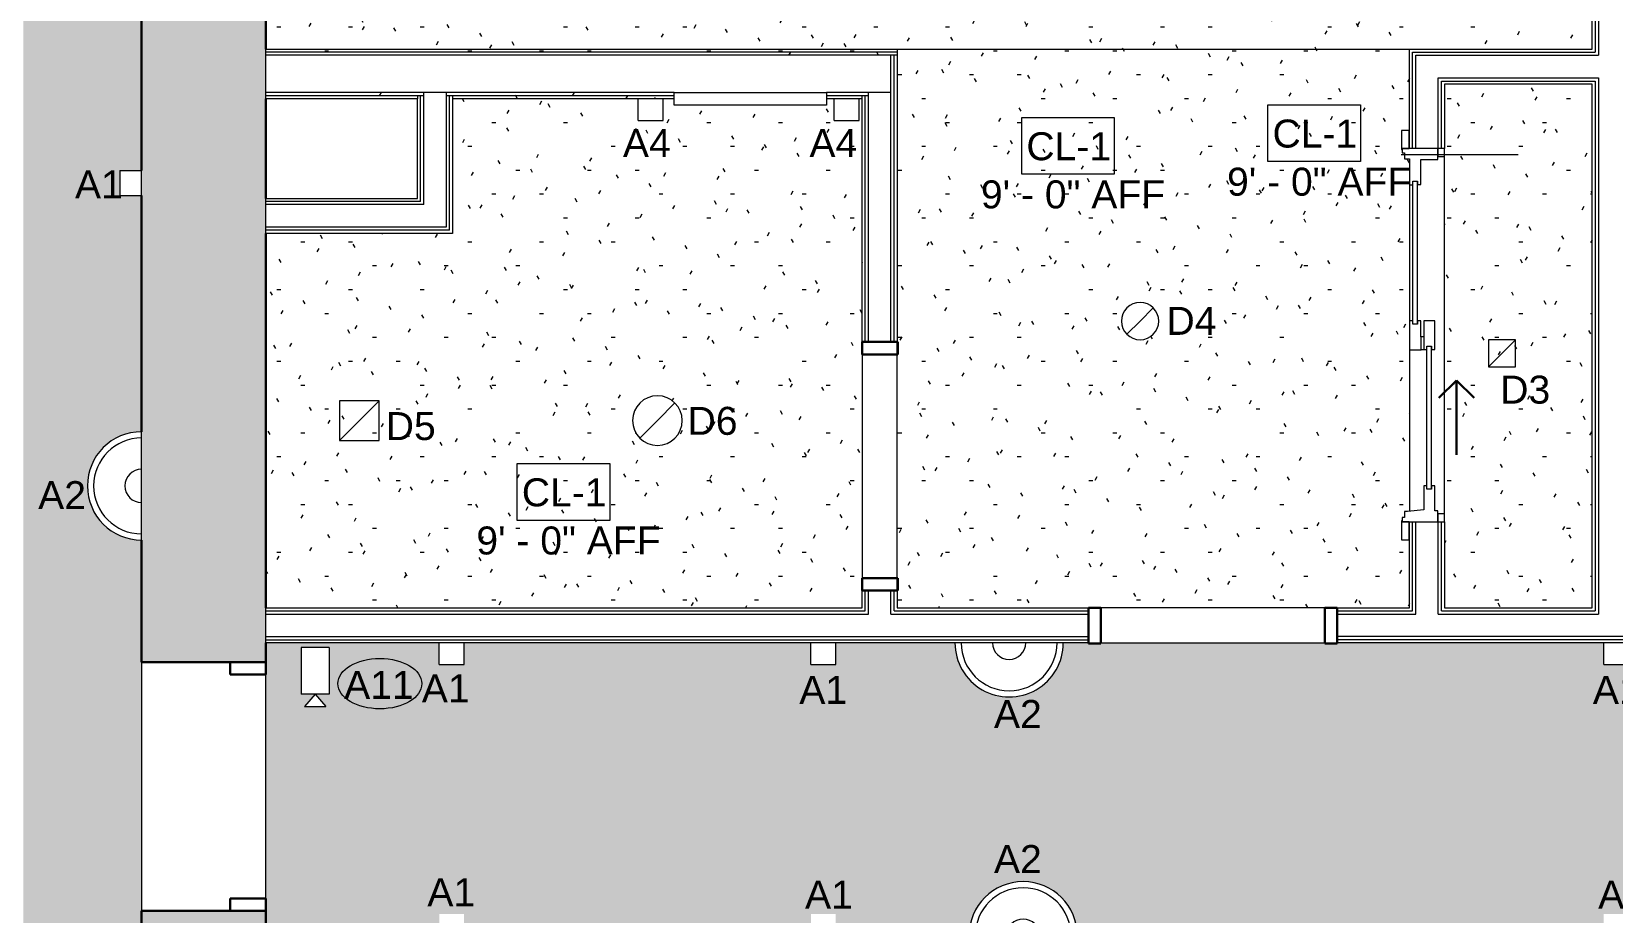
# Model space of a CAD drawing. Header units: inches. Extents: x -1176 to 1329, y -2524 to 978.
# Drawn here: x -607.8 to -353.6, y 306.9 to 448.5 of the extents above; entities that cross this region are included whole.
import ezdxf

# ---------------------------------------------------------------- set-up
doc = ezdxf.new("R2010")
doc.units = ezdxf.units.IN
doc.header["$MEASUREMENT"] = 0
for name, color, linetype, lineweight in [('A-CLNG', 13, 'Continuous', 18), ('A-CLNG-IDEN', 151, 'Continuous', 9), ('A-CLNG-PATT', 13, 'Continuous', 18), ('A-DETL-GENF', 92, 'Continuous', 9), ('A-DOOR', 31, 'Continuous', 18), ('A-DOOR-FRAM', 31, 'Continuous', 30), ('A-DOOR-GLAZ', 31, 'Continuous', 9), ('A-DOOR-OPNG', 31, 'Continuous', 30), ('A-WALL', 113, 'Continuous', 18), ('A-WALL-PATT', 111, 'Continuous', 18), ('E-LITE-EQPM', 33, 'Continuous', 9), ('E-LITE-EQPM-IDEN', 33, 'Continuous', 9), ('I-WALL', 2, 'Continuous', 18), ('Q-SPCQ', 91, 'Continuous', 9), ('Q-SPCQ-IDEN', 132, 'Continuous', 9)]:
    doc.layers.add(name, color=color, linetype=linetype, lineweight=lineweight)
doc.styles.add('Arial', font='arial.ttf', dxfattribs={"height": 4.5})
doc.styles.add('Swis721 Lt BT', font='swissl.ttf', dxfattribs={"height": 4.5})
pattern_1 = [(0, (0, 0), (15.36, 3.84), [0.634, -10.886, 0.634, -10.886, -61.44]), (0, (0, 0), (15.36, 3.84), [-23.04, 0.634, -22.406, 0.634, -10.886, -26.88]), (0, (0, 0), (15.36, 3.84), [-57.6, 0.634, -7.046, 0.634, -18.566]), (120, (5.76, 1.92), (-11.005538, 11.38215), [0.634, -10.886, 0.634, -10.886, -61.44]), (120, (5.76, 1.92), (-11.005538, 11.38215), [-23.04, 0.634, -22.406, 0.634, -10.886, -26.88]), (120, (5.76, 1.92), (-11.005538, 11.38215), [-57.6, 0.634, -7.046, 0.634, -18.566]), (240, (7.68, 9.6), (-4.354462, -15.22215), [0.634, -10.886, 0.634, -10.886, -61.44]), (240, (7.68, 9.6), (-4.354462, -15.22215), [-23.04, 0.634, -22.406, 0.634, -10.886, -26.88]), (240, (7.68, 9.6), (-4.354462, -15.22215), [-57.6, 0.634, -7.046, 0.634, -18.566])]

# ---------------------------------------------------------------- blocks, each defined once
blk = doc.blocks.new('Single Flush - D2 3_ X 8_-8249846-3rd Floor RCP')
at = {"layer": 'A-DOOR-FRAM'}
for p, q in [((-20, 4.25), (-20, 10)), ((-20, 10), (-18, 10)), ((-18, 4.25), (-18, 10)), ((18.000004, 4.25), (18.000004, 10)), ((18.000004, 10), (20.000004, 10)), ((20.000004, 4.25), (20.000004, 10)), ((-20, 4.25), (-18, 4.25)), ((18.000004, 4.25), (20.000004, 4.25))]:
    blk.add_line(p, q, dxfattribs=at)
blk = doc.blocks.new('Sconce Light - Uplight - LIGHT W ROOM NUMBER-7128359-3rd Floor RCP')
at = {"layer": 'E-LITE-EQPM'}
blk.add_line((-8.71, 10), (8.71, 10), dxfattribs=at)
for radius, start in [(8.71, 360), (7.71, 0), (2.68, 0)]:
    blk.add_arc((0, 10), radius, start, 180, dxfattribs=at)
blk = doc.blocks.new('Sconce Light - Sphere - 100W - 277V-7960174-3rd Floor RCP')
at = {"layer": 'E-LITE-EQPM'}
for p, q in [((0, 13.5), (-2, 13.5)), ((-2, 13.5), (-2, 10)), ((2, 13.5), (0, 13.5)), ((2, 13.5), (2, 10)), ((-2, 10), (0, 10)), ((0, 10), (2, 10))]:
    blk.add_line(p, q, dxfattribs=at)
blk = doc.blocks.new('Security_Camera_-_Dome_6414 - 8_-0_ AFF-7476807-3rd Floor RCP')
at = {"layer": 'Q-SPCQ'}
for p, q in [((1.71, 5.14), (-1.71, 5.14)), ((0, 3.14), (-1.71, 5.14)), ((0, 3.14), (1.71, 5.14)), ((-2.27, 3.14), (2.27, 3.14)), ((-2.27, -4.36), (-2.27, 3.14)), ((2.27, -4.36), (2.27, 3.14)), ((-2.27, -4.36), (2.27, -4.36))]:
    blk.add_line(p, q, dxfattribs=at)
blk = doc.blocks.new('Single Flush - D2 3_ X 8_-8252885-3rd Floor RCP')
at = {"layer": 'A-DOOR-FRAM'}
for p, q in [((-20, 2.9375), (-20, -2.8125)), ((-20, 2.9375), (-18, 2.9375)), ((-18, 2.9375), (-18, -2.8125)), ((18.000004, 2.9375), (18.000004, -2.8125)), ((18.000004, 2.9375), (20.000004, 2.9375)), ((20.000004, 2.9375), (20.000004, -2.8125)), ((-20, -2.8125), (-18, -2.8125)), ((18.000004, -2.8125), (20.000004, -2.8125))]:
    blk.add_line(p, q, dxfattribs=at)
blk = doc.blocks.new('Single Flush - D1 3_ X 8_-8249534-3rd Floor RCP')
at = {"layer": 'A-DOOR-FRAM'}
for p, q in [((-20, -2.9375), (-20, 2.8125)), ((-20, 2.8125), (-18, 2.8125)), ((-18, -2.9375), (-18, 2.8125)), ((18.000004, -2.9375), (18.000004, 2.8125)), ((18.000004, 2.8125), (20.000004, 2.8125)), ((20.000004, -2.9375), (20.000004, 2.8125)), ((-20, -2.9375), (-18, -2.9375)), ((18.000004, -2.9375), (20.000004, -2.9375))]:
    blk.add_line(p, q, dxfattribs=at)
blk = doc.blocks.new('Door-Sliding-JELD-WEN-2_Panel-Stationary_Active-Wide_Stile-EpicVue - D6 5_ X 8_-8222142-3rd Floor RCP')
at = {"layer": 'A-DETL-GENF'}
for p, q in [((-29.86, 4.12), (-32.91, 4.12)), ((-32.91, 4.12), (-32.91, 2.86)), ((-32.91, 2.86), (-30, 2.86)), ((-30, 2.86), (-30, 4.04)), ((-30, 4.04), (-29.86, 4.04)), ((-29.34, 4.01), (-30, 4.01)), ((-30, 4.01), (-30, -1.74)), ((-29.86, 4.04), (-29.86, 4.12)), ((-29.34, 3.61), (-29.34, 4.01)), ((-28.34, 3.61), (-29.34, 3.61)), ((-28.34, 3.12), (-28.34, 3.61)), ((-28.11, 0.52), (-28.34, 3.12)), ((2.32, 2.8), (-2.37, 2.8)), ((-2.37, 2.8), (-2.37, 0.96)), ((2.32, 2.29), (2.32, 2.8)), ((24.2, 2.8), (24.2, 2.29)), ((28.33, 2.8), (24.2, 2.8)), ((29.34, 3.61), (28.33, 3.61)), ((28.33, 3.61), (28.33, 2.8)), ((30, 4.01), (29.34, 4.01)), ((29.34, 4.01), (29.34, 3.61)), ((29.86, 4.12), (29.86, 4.04)), ((32.91, 4.12), (29.86, 4.12)), ((29.86, 4.04), (30, 4.04)), ((30, 4.04), (30, 2.86)), ((30, -1.74), (30, 4.01)), ((30, 2.86), (32.91, 2.86)), ((32.91, 2.86), (32.91, 4.12)), ((-24.21, 0.52), (-28.11, 0.52)), ((-24.75, -0.74), (-24.75, 0.01)), ((-24.75, 0.01), (-24.21, 0.01)), ((-24.21, 0.01), (-24.21, 0.52)), ((-2.37, 0.96), (-2.32, 0.96)), ((-0.28, 1.01), (-2.32, 1.01)), ((-2.32, 1.01), (-2.32, 0.96)), ((-2.32, 0.96), (-2.32, 0.01)), ((-0.28, 0.52), (-2.32, 0.52)), ((-2.32, 0.01), (-1.78, 0.01)), ((-1.78, 0.01), (-1.78, -0.74)), ((-0.28, 0.52), (-0.28, 1.01)), ((-0.28, 1.01), (2.31, 1.01)), ((2.31, 0.52), (-0.28, 0.52)), ((1.78, 1.54), (1.78, 2.29)), ((1.78, 2.29), (2.32, 2.29)), ((2.31, 1.54), (1.78, 1.54)), ((2.31, 1.01), (2.31, 1.54)), ((2.31, -1.27), (2.31, 0.52)), ((24.2, 2.29), (24.75, 2.29)), ((24.75, 1.54), (24.21, 1.54)), ((24.21, 1.54), (24.21, 1.01)), ((24.21, 1.01), (28.25, 1.01)), ((24.75, 2.29), (24.75, 1.54)), ((28.25, 1.01), (28.25, -1.74)), ((-30, -1.74), (-28.25, -1.74)), ((-28.25, -1.74), (-28.25, -1.27)), ((-28.25, -1.27), (-24.22, -1.27)), ((-24.22, -0.74), (-24.75, -0.74)), ((-24.22, -1.27), (-24.22, -0.74)), ((-1.78, -0.74), (-2.31, -0.74)), ((-2.31, -0.74), (-2.31, -1.27)), ((-2.31, -1.27), (2.31, -1.27)), ((28.25, -1.74), (30, -1.74))]:
    blk.add_line(p, q, dxfattribs=at)
at = {"layer": 'A-DOOR-FRAM', "lineweight": 9}
for p, q in [((-28.75, -1.74), (-30, -1.74)), ((-30, -1.74), (-30, -2.81)), ((-28.75, -2.81), (-28.75, -1.74)), ((28.75, -1.74), (28.75, -2.81)), ((30, -1.74), (28.75, -1.74)), ((30, -2.81), (30, -1.74)), ((-30, -2.81), (-28.75, -2.81)), ((28.75, -2.81), (30, -2.81))]:
    blk.add_line(p, q, dxfattribs=at)
at = {"layer": 'A-DOOR-GLAZ'}
for p, q in [((-24.75, 0.01), (-1.78, 0.01)), ((1.78, 2.29), (24.75, 2.29)), ((1.78, 1.54), (24.75, 1.54)), ((-24.75, -0.74), (-1.78, -0.74))]:
    blk.add_line(p, q, dxfattribs=at)
at = {"layer": 'A-DOOR-OPNG'}
for p, q in [((-10.1, -1.92), (-7.27, -4.75)), ((-7.27, -4.75), (-19.27, -4.75)), ((-10.1, -7.58), (-7.27, -4.75))]:
    blk.add_line(p, q, dxfattribs=at)
blk = doc.blocks.new('AC3 - AC3-8439172-3rd Floor RCP')
at = {"layer": 'Q-SPCQ'}
for p, q in [((-12.25, 3), (-12.25, 5)), ((-12.25, 5), (12.25, 5)), ((12.25, 3), (-12.25, 3)), ((12.25, 5), (12.25, 3))]:
    blk.add_line(p, q, dxfattribs=at)
blk = doc.blocks.new('L-Recessed Circular - Downlight - 6_-6789362-3rd Floor RCP')
at = {"layer": 'E-LITE-EQPM'}
for q in [(-2.12, -2.12), (2.12, 2.12)]:
    blk.add_line((0, 0), q, dxfattribs=at)
for start, end in [(360, 180), (180, 360)]:
    blk.add_arc((0, 0), 3, start, end, dxfattribs=at)
blk = doc.blocks.new('L-Recessed Square Downlight - 4_-4552743-3rd Floor RCP')
at = {"layer": 'E-LITE-EQPM'}
for p, q in [((-2.1875, -2.1875), (-2.1875, 2.1875)), ((-2.1875, 2.1875), (2.1875, 2.1875)), ((-2.1875, 2.1875), (2.1875, -2.1875)), ((2.1875, 2.1875), (2.1875, -2.1875)), ((2.1875, -2.1875), (-2.1875, -2.1875))]:
    blk.add_line(p, q, dxfattribs=at)
blk = doc.blocks.new('L-Recessed Square Downlight - 6_-4552745-3rd Floor RCP')
at = {"layer": 'E-LITE-EQPM'}
for p, q in [((-3.1875, -3.1875), (-3.1875, 3.1875)), ((-3.1875, 3.1875), (3.1875, 3.1875)), ((-3.1875, 3.1875), (3.1875, -3.1875)), ((3.1875, 3.1875), (3.1875, -3.1875)), ((3.1875, -3.1875), (-3.1875, -3.1875))]:
    blk.add_line(p, q, dxfattribs=at)
blk = doc.blocks.new('Sconce Light - Sphere - 60W - 120V-8439171-3rd Floor RCP')
at = {"layer": 'E-LITE-EQPM'}
for p, q in [((0, 7.5), (-2, 7.5)), ((-2, 7.5), (-2, 4)), ((2, 7.5), (0, 7.5)), ((2, 7.5), (2, 4)), ((-2, 4), (0, 4)), ((0, 4), (2, 4))]:
    blk.add_line(p, q, dxfattribs=at)
blk = doc.blocks.new('L-Recessed Circular - Downlight - 8_-6789471-3rd Floor RCP')
at = {"layer": 'E-LITE-EQPM'}
for q in [(2.83, 2.83), (-2.83, -2.83)]:
    blk.add_line((0, 0), q, dxfattribs=at)
for start, end in [(360, 180), (180, 360)]:
    blk.add_arc((0, 0), 4, start, end, dxfattribs=at)
blk = doc.blocks.new('Sconce Light - Uplight - LIGHT W ROOM NUMBER-7126174-3rd Floor RCP')
at = {"layer": 'E-LITE-EQPM'}
blk.add_line((-8.71, 2.81), (8.71, 2.81), dxfattribs=at)
for radius, start in [(8.71, 360), (7.71, 0), (2.68, 0)]:
    blk.add_arc((0, 2.81), radius, start, 180, dxfattribs=at)
blk = doc.blocks.new('Sconce Light - Uplight - LIGHT W ROOM NUMBER-7645847-3rd Floor RCP')
at = {"layer": 'E-LITE-EQPM'}
blk.add_line((-8.71, 2.75), (8.71, 2.75), dxfattribs=at)
for radius, start in [(8.71, 360), (7.71, 0), (2.68, 0)]:
    blk.add_arc((0, 2.75), radius, start, 180, dxfattribs=at)
blk = doc.blocks.new('Sconce Light - Sphere - 100W - 277V-7960169-3rd Floor RCP')
at = {"layer": 'E-LITE-EQPM'}
for p, q in [((0, 6.3125), (-2, 6.3125)), ((-2, 6.3125), (-2, 2.8125)), ((2, 6.3125), (0, 6.3125)), ((2, 6.3125), (2, 2.8125)), ((-2, 2.8125), (0, 2.8125)), ((0, 2.8125), (2, 2.8125))]:
    blk.add_line(p, q, dxfattribs=at)
blk = doc.blocks.new('Appliance_Specialty Equipment Tag - Standard-3515593-3rd Floor RCP')
at = {"layer": 'Q-SPCQ-IDEN'}
blk.add_ellipse((-0.0499, 0.0037), major_axis=(-0.1406, 0), ratio=0.600473, dxfattribs=at)

msp = doc.modelspace()

# ---------------------------------------------------------------- hatches: boundary and pattern name
at = {"layer": 'A-CLNG-PATT'}
h = msp.add_hatch(dxfattribs=at)
h.set_pattern_fill('FP_1', color=256, style=0, pattern_type=2)
h.set_pattern_definition(pattern_1)
h.paths.add_polyline_path([(-601.07, 36.25), (-601.07, 44.47), (-590.07, 44.47), (-590.07, 96.52), (-593.57, 96.52), (-593.57, 100.52), (-590.07, 100.52), (-590.07, 156.52), (-593.57, 156.52), (-593.57, 160.52), (-590.07, 160.52), (-590.07, 216.52), (-593.57, 216.52), (-593.57, 220.52), (-590.07, 220.52), (-590.07, 250.97), (-592.01, 251.18), (-593.85, 251.83), (-595.5, 252.87), (-596.88, 254.24), (-597.92, 255.9), (-598.56, 257.74), (-598.78, 259.67), (-598.56, 261.61), (-597.92, 263.45), (-596.88, 265.1), (-595.5, 266.48), (-593.85, 267.52), (-592.01, 268.17), (-590.07, 268.38), (-590.07, 366.76), (-592.01, 366.98), (-593.85, 367.62), (-595.5, 368.66), (-596.88, 370.04), (-597.92, 371.69), (-598.56, 373.53), (-598.78, 375.47), (-598.56, 377.41), (-597.92, 379.25), (-596.88, 380.9), (-595.5, 382.28), (-593.85, 383.31), (-592.01, 383.96), (-590.07, 384.18), (-590.07, 422.18), (-593.57, 422.18), (-593.57, 426.18), (-590.07, 426.18), (-590.07, 482.18), (-593.57, 482.18), (-593.57, 486.18), (-590.07, 486.18), (-590.07, 542.18), (-593.57, 542.18), (-593.57, 546.18), (-590.07, 546.18), (-590.07, 653.9), (-609.11, 653.9), (-609.11, 36.25)], flags=0)
h.paths.add_polyline_path([(-612.11, 36.25), (-612.11, 653.9), (-632.11, 653.9), (-632.33, 651.96), (-632.97, 650.12), (-634.01, 648.47), (-635.39, 647.09), (-637.04, 646.05), (-638.88, 645.41), (-640.82, 645.19), (-642.76, 645.41), (-644.6, 646.05), (-646.25, 647.09), (-647.63, 648.47), (-648.67, 650.12), (-649.31, 651.96), (-649.53, 653.9), (-649.82, 653.9), (-649.82, 604.84), (-646.32, 604.84), (-646.32, 600.84), (-649.82, 600.84), (-649.82, 544.84), (-646.32, 544.84), (-646.32, 540.84), (-649.82, 540.84), (-649.82, 514.52), (-647.88, 514.3), (-646.04, 513.66), (-644.39, 512.62), (-643.01, 511.24), (-641.97, 509.59), (-641.33, 507.75), (-641.11, 505.81), (-641.36, 503.8), (-641.97, 502.03), (-643.01, 500.38), (-644.39, 499), (-646.04, 497.96), (-647.88, 497.32), (-649.82, 497.1), (-649.82, 384.73), (-646.32, 384.73), (-646.32, 380.73), (-649.82, 380.73), (-649.82, 377.56), (-649.75, 377.56), (-649.75, 371.94), (-649.82, 371.94), (-649.82, 334.52), (-647.88, 334.3), (-646.04, 333.66), (-644.39, 332.62), (-643.01, 331.24), (-641.97, 329.59), (-641.33, 327.75), (-641.11, 325.81), (-641.33, 323.87), (-641.97, 322.03), (-643.01, 320.38), (-644.39, 319), (-646.04, 317.96), (-647.88, 317.32), (-649.82, 317.1), (-649.82, 224.67), (-647.88, 224.45), (-646.04, 223.81), (-644.39, 222.77), (-643.01, 221.39), (-641.97, 219.74), (-641.33, 217.9), (-641.11, 215.96), (-641.33, 214.02), (-641.97, 212.18), (-643.01, 210.53), (-644.39, 209.15), (-646.04, 208.11), (-647.88, 207.47), (-649.82, 207.25), (-649.82, 191.07), (-646.32, 191.07), (-646.32, 187.07), (-649.82, 187.07), (-649.82, 149.44), (-692.14, 149.44), (-692.14, 145.94), (-696.14, 145.94), (-696.14, 149.44), (-780.06, 149.44), (-780.06, 124.88), (-776.56, 124.88), (-776.56, 120.88), (-780.06, 120.88), (-780.06, 103.93), (-798.18, 103.93), (-798.18, 100.43), (-802.18, 100.43), (-802.18, 103.93), (-868.25, 103.93), (-868.25, 68.25), (-864.75, 68.25), (-864.75, 64.25), (-868.25, 64.25), (-868.25, 36.25), (-802.18, 36.25), (-802.18, 39.75), (-798.18, 39.75), (-798.18, 36.25), (-742.18, 36.25), (-742.18, 39.75), (-738.18, 39.75), (-738.18, 36.25), (-720.06, 36.25), (-720.06, 58.36), (-723.56, 58.36), (-723.56, 62.36), (-720.06, 62.36), (-720.06, 89.47), (-680.06, 89.47), (-680.06, 92.97), (-676.06, 92.97), (-676.06, 89.47), (-637.06, 89.47), (-637.06, 84.47), (-654.06, 84.47), (-654.06, 81), (-659.06, 81), (-659.06, 84.47), (-715.06, 84.47), (-715.06, 36.25), (-659.06, 36.25), (-659.06, 38.5), (-654.06, 38.5), (-654.06, 36.25)], flags=0)
h.paths.add_polyline_path([(-862.79, 38.18), (-867.2, 38.18), (-867.2, 45.55), (-862.79, 45.55), (-862.79, 40.44)], flags=0)
h.paths.add_polyline_path([(-865.01, 45.72), (-866.57, 47.54), (-863.45, 47.54), (-864.75, 46.03)], flags=0)
h.paths.add_polyline_path([(-596.28, 46.18), (-596.28, 53.55), (-591.86, 53.55), (-591.86, 46.18)], flags=0)
h.paths.add_polyline_path([(-594.09, 53.72), (-595.64, 55.54), (-592.53, 55.54)], flags=0)
h.paths.add_polyline_path([(-774.8, 138.54), (-777.92, 138.54), (-776.36, 140.36)], flags=0)
h.paths.add_polyline_path([(-778.58, 140.53), (-778.58, 147.9), (-774.17, 147.9), (-774.17, 140.53), (-777.92, 140.53)], flags=0)
h.paths.add_polyline_path([(-648.36, 634.71), (-646.81, 636.52), (-645.25, 634.71)], flags=0)
h.paths.add_polyline_path([(-648.36, 636.69), (-649.03, 636.69), (-649.03, 644.07), (-644.61, 644.07), (-644.61, 636.69), (-645.25, 636.69)], flags=0)
h = msp.add_hatch(dxfattribs=at)
h.set_pattern_fill('FP_1', color=256, style=0, pattern_type=2)
h.set_pattern_definition(pattern_1)
h.paths.add_polyline_path([(-452.25, 445.71), (-356.82, 445.71), (-356.82, 543.68), (-570.07, 543.68), (-570.07, 534.5), (-567.57, 534.5), (-567.57, 530.5), (-570.07, 530.5), (-570.07, 460.5), (-567.57, 460.5), (-567.57, 456.5), (-570.07, 456.5), (-570.07, 445.71), (-468.57, 445.71)], flags=0)
h.paths.add_polyline_path([(-410.88, 465.42), (-411.66, 465.52), (-412.38, 465.82), (-413, 466.3), (-413.48, 466.92), (-413.78, 467.64), (-413.88, 468.42), (-413.78, 469.2), (-413.48, 469.92), (-413, 470.54), (-412.38, 471.02), (-411.66, 471.32), (-410.88, 471.42), (-410.11, 471.32), (-409.38, 471.02), (-408.76, 470.54), (-408.29, 469.92), (-407.99, 469.2), (-407.88, 468.42), (-407.99, 467.64), (-408.29, 466.92), (-408.76, 466.3), (-409.38, 465.82), (-410.11, 465.52)], flags=0)
h.paths.add_polyline_path([(-517.01, 465.42), (-517.78, 465.52), (-518.51, 465.82), (-519.13, 466.3), (-519.61, 466.92), (-519.91, 467.64), (-520.01, 468.42), (-519.91, 469.2), (-519.61, 469.92), (-519.13, 470.54), (-518.51, 471.02), (-517.78, 471.32), (-517.01, 471.42), (-516.23, 471.32), (-515.51, 471.02), (-514.89, 470.54), (-514.41, 469.92), (-514.11, 469.2), (-514.01, 468.42), (-514.11, 467.64), (-514.41, 466.92), (-514.89, 466.3), (-515.51, 465.82), (-516.23, 465.52)], flags=0)
h.paths.add_polyline_path([(-463.95, 473.42), (-464.66, 473.65), (-465.09, 474.25), (-465.09, 475), (-464.66, 475.6), (-464.45, 475.67), (-464.45, 491.64), (-472.05, 478.47), (-471.91, 478.3), (-471.84, 477.53), (-472.2, 476.91), (-472.88, 476.61), (-473.61, 476.77), (-474.11, 477.32), (-474.17, 478.09), (-473.82, 478.71), (-473.13, 479.01), (-472.92, 478.97), (-465.31, 492.14), (-479.15, 484.15), (-479.1, 483.94), (-479.4, 483.26), (-480.05, 482.88), (-480.79, 482.96), (-481.35, 483.46), (-481.5, 484.19), (-481.2, 484.87), (-480.55, 485.25), (-479.81, 485.17), (-479.65, 485.02), (-465.81, 493.01), (-481.03, 493.01), (-481.09, 492.8), (-481.7, 492.36), (-482.45, 492.36), (-483.05, 492.8), (-483.28, 493.51), (-483.05, 494.22), (-482.44, 494.66), (-481.7, 494.66), (-481.09, 494.22), (-481.03, 494.01), (-465.81, 494.01), (-479.66, 501.98), (-479.81, 501.85), (-480.58, 501.79), (-481.2, 502.14), (-481.5, 502.82), (-481.35, 503.55), (-480.79, 504.05), (-480.02, 504.12), (-479.4, 503.76), (-479.1, 503.08), (-479.15, 502.86), (-465.31, 494.87), (-472.92, 508.05), (-473.13, 508), (-473.82, 508.31), (-474.19, 508.95), (-474.11, 509.7), (-473.61, 510.25), (-472.88, 510.41), (-472.2, 510.1), (-471.83, 509.46), (-471.91, 508.71), (-472.05, 508.55), (-464.45, 495.37), (-464.45, 511.35), (-464.66, 511.42), (-465.09, 512.02), (-465.09, 512.77), (-464.66, 513.37), (-463.95, 513.6), (-463.24, 513.37), (-462.8, 512.77), (-462.8, 512.02), (-463.24, 511.42), (-463.45, 511.35), (-463.45, 495.37), (-455.84, 508.55), (-455.99, 508.71), (-456.05, 509.48), (-455.69, 510.1), (-455.01, 510.41), (-454.28, 510.25), (-453.78, 509.7), (-453.72, 508.92), (-454.08, 508.31), (-454.76, 508), (-454.97, 508.05), (-462.58, 494.87), (-448.75, 502.86), (-448.79, 503.08), (-448.49, 503.76), (-447.84, 504.13), (-447.1, 504.05), (-446.54, 503.55), (-446.39, 502.82), (-446.69, 502.14), (-447.34, 501.77), (-448.08, 501.85), (-448.25, 502), (-462.08, 494.01), (-446.87, 494.01), (-446.8, 494.22), (-446.19, 494.66), (-445.45, 494.66), (-444.84, 494.22), (-444.61, 493.51), (-444.84, 492.8), (-445.45, 492.36), (-446.2, 492.36), (-446.8, 492.8), (-446.87, 493.01), (-462.08, 493.01), (-448.23, 485.03), (-448.08, 485.17), (-447.31, 485.23), (-446.69, 484.87), (-446.39, 484.19), (-446.57, 483.44), (-447.1, 482.96), (-447.87, 482.9), (-448.49, 483.26), (-448.79, 483.94), (-448.75, 484.15), (-462.58, 492.14), (-454.97, 478.97), (-454.76, 479.01), (-454.08, 478.71), (-453.7, 478.06), (-453.78, 477.32), (-454.28, 476.77), (-455.01, 476.61), (-455.69, 476.91), (-456.06, 477.56), (-455.99, 478.3), (-455.84, 478.47), (-463.45, 491.64), (-463.45, 475.67), (-463.24, 475.6), (-462.8, 475), (-462.8, 474.25), (-463.24, 473.65), (-463.81, 473.46)], flags=0)
h.paths.add_polyline_path([(-410.88, 515.6), (-411.66, 515.7), (-412.38, 516), (-413, 516.47), (-413.48, 517.1), (-413.78, 517.82), (-413.88, 518.6), (-413.78, 519.37), (-413.48, 520.1), (-413, 520.72), (-412.38, 521.19), (-411.66, 521.49), (-410.88, 521.6), (-410.11, 521.49), (-409.38, 521.19), (-408.76, 520.72), (-408.29, 520.1), (-407.99, 519.37), (-407.88, 518.6), (-407.99, 517.82), (-408.29, 517.1), (-408.76, 516.47), (-409.38, 516), (-410.11, 515.7)], flags=0)
h.paths.add_polyline_path([(-517.01, 515.6), (-517.78, 515.7), (-518.51, 516), (-519.13, 516.47), (-519.61, 517.1), (-519.91, 517.82), (-520.01, 518.6), (-519.91, 519.37), (-519.61, 520.1), (-519.13, 520.72), (-518.51, 521.19), (-517.78, 521.49), (-517.01, 521.6), (-516.23, 521.49), (-515.51, 521.19), (-514.89, 520.72), (-514.41, 520.1), (-514.11, 519.37), (-514.01, 518.6), (-514.11, 517.82), (-514.41, 517.1), (-514.89, 516.47), (-515.51, 516), (-516.23, 515.7)], flags=0)
h.paths.add_polyline_path([(-358.06, 528.17), (-369.08, 528.17), (-369.08, 539.2), (-358.06, 539.2), (-358.06, 533.98)], flags=0)
h.paths.add_polyline_path([(-418.61, 532.62), (-418.78, 532.65), (-418.96, 532.63), (-419.26, 532.71), (-419.63, 532.76), (-419.97, 532.9), (-420.29, 532.98), (-420.45, 533.09), (-420.58, 533.15), (-421.41, 533.78), (-421.79, 534.29), (-422.02, 534.59), (-422.08, 534.73), (-422.19, 534.89), (-422.27, 535.2), (-422.42, 535.61), (-422.46, 535.91), (-422.54, 536.21), (-422.53, 536.39), (-422.54, 536.63), (-422.42, 537.59), (-422.31, 537.84), (-421.99, 538.57), (-421.91, 538.68), (-421.85, 538.81), (-421.68, 538.98), (-421.53, 539.18), (-423.07, 540.73), (-423.1, 540.83), (-423.07, 540.93), (-423, 541), (-422.9, 541.03), (-422.8, 541), (-422.76, 540.97), (-421.25, 539.46), (-421.02, 539.63), (-420.88, 539.78), (-420.76, 539.83), (-420.58, 539.97), (-419.63, 540.36), (-418.61, 540.5), (-417.57, 540.35), (-416.64, 539.97), (-415.82, 539.34), (-415.2, 538.53), (-414.81, 537.57), (-414.68, 536.56), (-414.81, 535.54), (-415.2, 534.59), (-415.34, 534.41), (-415.4, 534.29), (-415.55, 534.14), (-415.83, 533.78), (-416.19, 533.5), (-416.36, 533.33), (-416.5, 533.26), (-416.64, 533.15), (-417.6, 532.75), (-418.14, 532.69), (-418.57, 532.63)], flags=0)
h = msp.add_hatch(dxfattribs=at)
h.set_pattern_fill('FP_1', color=256, style=0, pattern_type=2)
h.set_pattern_definition(pattern_1)
h.paths.add_polyline_path([(-468.57, 355.86), (-386.2, 355.86), (-386.2, 369.71), (-386.24, 369.71), (-386.24, 366.8), (-387.5, 366.8), (-387.5, 369.85), (-387.42, 369.85), (-387.42, 369.71), (-387.39, 369.71), (-387.39, 370.37), (-386.99, 370.37), (-386.99, 371.37), (-386.39, 371.38), (-386.2, 371.4), (-386.2, 428.04), (-387, 428.04), (-387, 429.04), (-387.39, 429.04), (-387.39, 429.71), (-387.42, 429.71), (-387.42, 429.57), (-387.5, 429.57), (-387.5, 432.61), (-386.24, 432.61), (-386.24, 429.71), (-386.2, 429.71), (-386.2, 445.71), (-468.57, 445.71), (-468.57, 358.62)], flags=0)
h.paths.add_polyline_path([(-429.51, 398.97), (-430.28, 399.07), (-431.01, 399.37), (-431.63, 399.85), (-432.11, 400.47), (-432.41, 401.19), (-432.51, 401.97), (-432.41, 402.75), (-432.11, 403.47), (-431.63, 404.09), (-431.01, 404.57), (-430.28, 404.87), (-429.51, 404.97), (-428.73, 404.87), (-428.01, 404.57), (-427.39, 404.09), (-426.91, 403.47), (-426.61, 402.75), (-426.51, 401.97), (-426.61, 401.19), (-426.91, 400.47), (-427.39, 399.85), (-428.01, 399.37), (-428.73, 399.07)], flags=0)
h = msp.add_hatch(dxfattribs=at)
h.set_pattern_fill('FP_1', color=256, style=0, pattern_type=2)
h.set_pattern_definition(pattern_1)
h.paths.add_polyline_path([(-356.82, 355.86), (-356.82, 440.08), (-380.57, 440.08), (-380.57, 355.86), (-361.3, 355.86)], flags=0)
h = msp.add_hatch(dxfattribs=at)
h.set_pattern_fill('FP_1', color=256, style=0, pattern_type=2)
h.set_pattern_definition(pattern_1)
h.paths.add_polyline_path([(-474.99, 355.86), (-474.2, 355.86), (-474.2, 437.71), (-474.7, 437.71), (-474.7, 434.21), (-478.7, 434.21), (-478.7, 437.71), (-479.95, 437.71), (-479.95, 436.71), (-504.45, 436.71), (-504.45, 437.71), (-506.2, 437.71), (-506.2, 434.21), (-510.2, 434.21), (-510.2, 437.71), (-540.07, 437.71), (-540.07, 416.08), (-570.07, 416.08), (-570.07, 355.86), (-497.73, 355.86)], flags=0)
h.paths.add_polyline_path([(-507.13, 381.97), (-508.17, 382.11), (-509.13, 382.5), (-509.96, 383.14), (-510.6, 383.97), (-511, 384.93), (-511.13, 385.97), (-511, 387.01), (-510.6, 387.97), (-509.96, 388.8), (-509.13, 389.43), (-508.17, 389.83), (-507.13, 389.97), (-506.1, 389.83), (-505.13, 389.43), (-504.31, 388.8), (-503.67, 387.97), (-503.27, 387), (-503.13, 385.97), (-503.27, 384.93), (-503.67, 383.97), (-504.31, 383.14), (-505.13, 382.5), (-506.1, 382.11)], flags=0)
h = msp.add_hatch(dxfattribs=at)
h.set_pattern_fill('FP_1', color=256, style=0, pattern_type=2)
h.set_pattern_definition(pattern_1)
h.paths.add_polyline_path([(-243.02, 106.47), (-227.57, 106.47), (-227.57, 202.72), (-231.07, 202.72), (-231.07, 206.72), (-227.57, 206.72), (-227.57, 268.32), (-231.07, 268.32), (-231.07, 272.32), (-227.57, 272.32), (-227.57, 281.52), (-229.51, 281.74), (-231.35, 282.38), (-233, 283.42), (-234.38, 284.8), (-235.42, 286.45), (-236.06, 288.29), (-236.27, 290.32), (-236.06, 292.17), (-235.42, 294.01), (-234.38, 295.66), (-233, 297.04), (-231.35, 298.08), (-229.51, 298.72), (-227.57, 298.94), (-227.57, 350.23), (-247.86, 350.23), (-248.08, 348.29), (-248.72, 346.45), (-249.76, 344.8), (-251.14, 343.42), (-252.79, 342.38), (-254.63, 341.74), (-256.57, 341.52), (-258.51, 341.74), (-260.35, 342.38), (-262, 343.42), (-263.38, 344.8), (-264.42, 346.45), (-265.06, 348.29), (-265.28, 350.23), (-303.64, 350.23), (-303.64, 106.47)], flags=0)
h.paths.add_polyline_path([(-340.78, 106.47), (-306.64, 106.47), (-306.64, 350.23), (-350.95, 350.23), (-350.95, 346.73), (-354.95, 346.73), (-354.95, 350.23), (-441.86, 350.23), (-442.08, 348.29), (-442.72, 346.45), (-443.76, 344.8), (-445.14, 343.42), (-446.79, 342.38), (-448.63, 341.74), (-450.57, 341.52), (-452.51, 341.74), (-454.35, 342.38), (-456, 343.42), (-457.38, 344.8), (-458.42, 346.45), (-459.06, 348.29), (-459.28, 350.23), (-478.45, 350.23), (-478.45, 346.73), (-482.45, 346.73), (-482.45, 350.23), (-538.2, 350.23), (-538.2, 346.73), (-542.2, 346.73), (-542.2, 350.23), (-570.07, 350.23), (-570.07, 303.12), (-542.2, 303.12), (-542.2, 306.62), (-538.2, 306.62), (-538.2, 303.12), (-482.45, 303.12), (-482.45, 306.62), (-478.45, 306.62), (-478.45, 303.12), (-457.03, 303.12), (-456.81, 305.06), (-456.17, 306.9), (-455.13, 308.55), (-453.75, 309.93), (-452.1, 310.97), (-450.26, 311.61), (-448.32, 311.83), (-446.38, 311.61), (-444.54, 310.97), (-442.89, 309.93), (-441.51, 308.55), (-440.47, 306.9), (-439.83, 305.06), (-439.61, 303.12), (-354.95, 303.12), (-354.95, 306.62), (-350.95, 306.62), (-350.95, 303.12), (-344.46, 303.12), (-344.46, 272.32), (-341.32, 272.32), (-341.32, 268.32), (-344.46, 268.32), (-344.46, 206.72), (-341.32, 206.72), (-341.32, 202.72), (-344.46, 202.72), (-344.46, 106.47)], flags=0)
h.paths.add_polyline_path([(-336.36, 110.04), (-340.78, 110.04), (-340.78, 117.41), (-336.36, 117.41)], flags=0)
h.paths.add_polyline_path([(-338.59, 117.58), (-340.14, 119.4), (-337.03, 119.4)], flags=0)
h.paths.add_polyline_path([(-266.65, 307.87), (-268.72, 308.31), (-270.63, 309.17), (-272.31, 310.38), (-273.73, 311.97), (-274.75, 313.75), (-275.41, 315.82), (-275.62, 317.82), (-275.4, 319.91), (-274.75, 321.9), (-273.71, 323.71), (-272.31, 325.26), (-270.61, 326.49), (-268.7, 327.35), (-266.65, 327.78), (-264.56, 327.78), (-262.51, 327.35), (-260.58, 326.48), (-258.91, 325.26), (-257.49, 323.67), (-256.46, 321.9), (-255.8, 319.83), (-255.59, 317.82), (-255.81, 315.74), (-256.46, 313.75), (-257.51, 311.94), (-258.98, 310.33), (-260.6, 309.15), (-262.51, 308.3), (-264.56, 307.87), (-266.51, 307.87)], flags=0)
h.paths.add_polyline_path([(-235.1, 336.55), (-233.55, 338.37), (-231.99, 336.55)], flags=0)
h.paths.add_polyline_path([(-231.35, 338.54), (-235.77, 338.54), (-235.77, 345.91), (-231.35, 345.91), (-231.35, 341.52)], flags=0)
h.paths.add_polyline_path([(-560.59, 340.06), (-563.71, 340.06), (-562.15, 341.88)], flags=0)
h.paths.add_polyline_path([(-563.71, 342.05), (-564.37, 342.05), (-564.37, 349.42), (-559.96, 349.42), (-559.96, 342.05), (-560.59, 342.05)], flags=0)
at = {"layer": 'A-WALL-PATT', "lineweight": 9}
h = msp.add_hatch(color=7, dxfattribs=at)
h.paths.add_polyline_path([(-588.68, 190.25), (-570.07, 190.25), (-570.07, 242.47), (-590.07, 242.47), (-590.07, 190.25)], flags=0)
h.paths.add_polyline_path([(-590.07, 282.47), (-570.07, 282.47), (-570.07, 307.14), (-590.07, 307.14)], flags=0)
h.paths.add_polyline_path([(-570.07, 347.14), (-570.07, 456.5), (-571.07, 456.5), (-571.07, 460.5), (-570.07, 460.5), (-570.07, 530.5), (-571.07, 530.5), (-571.07, 534.5), (-570.07, 534.5), (-570.07, 543.68), (-590.07, 543.68), (-590.07, 347.14), (-588.68, 347.14)], flags=0)
h = msp.add_hatch(dxfattribs=at)
h.set_pattern_fill('FP_1', color=256, style=0, pattern_type=2)
h.set_pattern_definition(pattern_1)
h.paths.add_polyline_path([(-468.57, 445.21), (-468.57, 445.71), (-570.07, 445.71), (-570.07, 445.21), (-474.99, 445.21)], flags=0)
h = msp.add_hatch(dxfattribs=at)
h.set_pattern_fill('FP_1', color=256, style=0, pattern_type=2)
h.set_pattern_definition(pattern_1)
h.paths.add_polyline_path([(-468.57, 444.71), (-468.57, 445.21), (-570.07, 445.21), (-570.07, 444.71), (-469.07, 444.71)], flags=0)
h = msp.add_hatch(dxfattribs=at)
h.set_pattern_fill('FP_1', color=256, style=0, pattern_type=2)
h.set_pattern_definition(pattern_1)
h.paths.add_polyline_path([(-479.95, 438.21), (-473.2, 438.21), (-473.2, 438.71), (-479.95, 438.71), (-479.95, 438.66)], flags=0)
h.paths.add_polyline_path([(-520.46, 438.21), (-504.45, 438.21), (-504.45, 438.71), (-541.07, 438.71), (-541.07, 438.21), (-540.07, 438.21)], flags=0)
h.paths.add_polyline_path([(-545.2, 438.21), (-544.7, 438.21), (-544.7, 438.71), (-570.07, 438.71), (-570.07, 438.21), (-545.7, 438.21)], flags=0)
h = msp.add_hatch(dxfattribs=at)
h.set_pattern_fill('FP_1', color=256, style=0, pattern_type=2)
h.set_pattern_definition(pattern_1)
h.paths.add_polyline_path([(-478.7, 437.71), (-474.2, 437.71), (-474.2, 438.21), (-479.95, 438.21), (-479.95, 437.71)], flags=0)
h.paths.add_polyline_path([(-504.45, 437.71), (-504.45, 438.21), (-540.07, 438.21), (-540.07, 437.71), (-506.2, 437.71)], flags=0)
h.paths.add_polyline_path([(-545.7, 437.71), (-545.7, 438.21), (-570.07, 438.21), (-570.07, 437.71), (-565.94, 437.71)], flags=0)

# ---------------------------------------------------------------- linework, layer by layer
at = {"layer": 'A-CLNG'}
msp.add_line((-468.57, 445.71), (-386.2, 445.71), dxfattribs=at)
for centre, radius, start, end in [((-429.51, 401.97), 3, 0, 180), ((-429.51, 401.97), 3, 180, 0), ((-507.13, 385.97), 4, 0, 180), ((-507.13, 385.97), 4, 180, 0)]:
    msp.add_arc(centre, radius, start, end, dxfattribs=at)
at = {"layer": 'A-CLNG-IDEN'}
msp.add_line((-368.7, 428.69), (-387.52, 428.69), dxfattribs=at)
at = {"layer": 'A-CLNG-IDEN', "flags": 128}
for points in [[(-448.55, 434.72), (-433.67, 434.72), (-433.67, 425.58), (-448.55, 425.58)], [(-408.97, 436.75), (-394.09, 436.75), (-394.09, 427.62), (-408.97, 427.62)], [(-529.68, 379.05), (-514.8, 379.05), (-514.8, 369.92), (-529.68, 369.92)]]:
    msp.add_lwpolyline(points, close=True, dxfattribs=at)
at = {"layer": 'A-WALL'}
for p, q in [((-356.32, 543.68), (-356.32, 445.21)), ((-355.82, 543.68), (-355.82, 444.71)), ((-570.07, 437.71), (-570.07, 445.71)), ((-468.57, 445.21), (-570.07, 445.21)), ((-385.7, 445.21), (-356.32, 445.21)), ((-385.7, 429.71), (-385.7, 445.21)), ((-468.57, 444.71), (-570.07, 444.71)), ((-469.57, 398.62), (-469.57, 444.71)), ((-469.07, 398.62), (-469.07, 444.71)), ((-385.2, 444.71), (-355.82, 444.71)), ((-385.2, 429.71), (-385.2, 444.71)), ((-381.57, 441.08), (-355.82, 441.08)), ((-381.57, 429.71), (-381.57, 441.08)), ((-381.07, 440.58), (-356.32, 440.58)), ((-381.07, 429.71), (-381.07, 440.58)), ((-356.32, 440.58), (-356.32, 355.36)), ((-355.82, 441.08), (-355.82, 354.86)), ((-504.45, 438.71), (-570.07, 438.71)), ((-544.7, 438.21), (-570.07, 438.21)), ((-545.7, 438.21), (-545.7, 437.71)), ((-545.2, 421.21), (-545.2, 438.21)), ((-544.7, 420.71), (-544.7, 438.71)), ((-541.07, 438.71), (-541.07, 417.08)), ((-504.45, 438.21), (-541.07, 438.21)), ((-540.57, 416.58), (-540.57, 438.21)), ((-540.07, 438.21), (-540.07, 437.71)), ((-469.57, 438.71), (-479.95, 438.71)), ((-473.2, 438.21), (-479.95, 438.21)), ((-474.2, 437.71), (-474.2, 438.21)), ((-473.7, 398.62), (-473.7, 438.21)), ((-473.2, 398.62), (-473.2, 438.71)), ((-570.07, 416.08), (-570.07, 421.71)), ((-545.2, 421.21), (-570.07, 421.21)), ((-544.7, 420.71), (-570.07, 420.71)), ((-541.07, 417.08), (-570.07, 417.08)), ((-540.57, 416.58), (-570.07, 416.58)), ((-385.7, 355.36), (-385.7, 369.71)), ((-385.2, 354.86), (-385.2, 369.71)), ((-381.57, 354.86), (-381.57, 369.71)), ((-381.07, 355.36), (-381.07, 369.71)), ((-473.7, 355.36), (-473.7, 358.62)), ((-473.2, 354.86), (-473.2, 358.62)), ((-469.57, 354.86), (-469.57, 358.62)), ((-469.07, 355.36), (-469.07, 358.62)), ((-570.07, 350.23), (-570.07, 355.86)), ((-570.07, 355.36), (-473.7, 355.36)), ((-570.07, 354.86), (-473.2, 354.86)), ((-469.57, 354.86), (-437.82, 354.86)), ((-469.07, 355.36), (-437.82, 355.36)), ((-397.82, 355.36), (-385.7, 355.36)), ((-397.82, 354.86), (-385.2, 354.86)), ((-381.57, 354.86), (-355.82, 354.86)), ((-381.07, 355.36), (-356.32, 355.36)), ((-570.07, 351.23), (-437.82, 351.23)), ((-308.08, 351.23), (-397.82, 351.23)), ((-570.07, 350.73), (-437.82, 350.73)), ((-308.08, 350.73), (-397.82, 350.73))]:
    msp.add_line(p, q, dxfattribs=at)
at = {"layer": 'A-WALL', "color": 8, "lineweight": 30}
for p, q in [((-590.07, 426.18), (-590.07, 482.18)), ((-570.07, 456.5), (-570.07, 445.71)), ((-570.07, 437.71), (-570.07, 421.71)), ((-590.07, 384.18), (-590.07, 422.18)), ((-570.07, 416.08), (-570.07, 355.86)), ((-590.07, 347.14), (-590.07, 366.76)), ((-570.07, 350.23), (-570.07, 347.14)), ((-570.07, 347.14), (-590.07, 347.14)), ((-590.07, 282.47), (-590.07, 307.14)), ((-590.07, 307.14), (-570.07, 307.14)), ((-570.07, 307.14), (-570.07, 303.12))]:
    msp.add_line(p, q, dxfattribs=at)
at = {"layer": 'A-WALL', "lineweight": 9}
for p, q in [((-590.07, 347.14), (-590.07, 307.14)), ((-570.07, 307.14), (-570.07, 347.14))]:
    msp.add_line(p, q, dxfattribs=at)
at = {"layer": 'I-WALL'}
for p, q in [((-356.82, 445.71), (-356.82, 543.68)), ((-570.07, 445.71), (-468.57, 445.71)), ((-468.57, 445.71), (-468.57, 398.62)), ((-386.2, 445.71), (-356.82, 445.71)), ((-386.2, 429.71), (-386.2, 445.71)), ((-356.82, 440.08), (-380.57, 440.08)), ((-380.57, 440.08), (-380.57, 429.71)), ((-356.82, 355.86), (-356.82, 440.08)), ((-545.7, 437.71), (-570.07, 437.71)), ((-545.7, 421.71), (-545.7, 437.71)), ((-510.2, 437.71), (-540.07, 437.71)), ((-540.07, 437.71), (-540.07, 416.08)), ((-504.45, 437.71), (-506.2, 437.71)), ((-478.7, 437.71), (-479.95, 437.71)), ((-474.2, 437.71), (-474.7, 437.71)), ((-474.2, 398.62), (-474.2, 437.71)), ((-570.07, 421.71), (-545.7, 421.71)), ((-540.07, 416.08), (-570.07, 416.08)), ((-468.57, 398.62), (-474.2, 398.62)), ((-386.2, 355.86), (-386.2, 369.71)), ((-380.57, 369.71), (-380.57, 355.86)), ((-474.2, 355.86), (-474.2, 358.62)), ((-474.2, 358.62), (-468.57, 358.62)), ((-468.57, 358.62), (-468.57, 355.86)), ((-570.07, 355.86), (-474.2, 355.86)), ((-468.57, 355.86), (-437.82, 355.86)), ((-437.82, 355.86), (-437.82, 350.23)), ((-397.82, 350.23), (-397.82, 355.86)), ((-397.82, 355.86), (-386.2, 355.86)), ((-380.57, 355.86), (-356.82, 355.86)), ((-542.2, 350.23), (-570.07, 350.23)), ((-482.45, 350.23), (-538.2, 350.23)), ((-459.28, 350.23), (-478.45, 350.23)), ((-437.82, 350.23), (-441.86, 350.23)), ((-354.95, 350.23), (-397.82, 350.23))]:
    msp.add_line(p, q, dxfattribs=at)
at = {"layer": 'I-WALL', "lineweight": 9}
for p, q in [((-386.2, 428.04), (-386.2, 371.4)), ((-380.57, 370.96), (-380.57, 428.46)), ((-474.2, 398.62), (-474.2, 358.62)), ((-468.57, 358.62), (-468.57, 398.62)), ((-397.82, 355.86), (-437.82, 355.86)), ((-437.82, 350.23), (-397.82, 350.23))]:
    msp.add_line(p, q, dxfattribs=at)

# ---------------------------------------------------------------- block references
at = {"layer": 'A-DOOR'}
for name, p, rotation in [('Door-Sliding-JELD-WEN-2_Panel-Stationary_Active-Wide_Stile-EpicVue - D6 5_ X 8_-8222142-3rd Floor RCP', (-383.38, 399.71), 89.99999999999982), ('Single Flush - D2 3_ X 8_-8252885-3rd Floor RCP', (-471.38, 378.62), 269.9999999999998), ('Single Flush - D2 3_ X 8_-8249846-3rd Floor RCP', (-580.07, 327.14), 269.9999999999999)]:
    msp.add_blockref(name, p, dxfattribs=dict(at, rotation=rotation))
msp.add_blockref('Single Flush - D1 3_ X 8_-8249534-3rd Floor RCP', (-417.82, 353.04), dxfattribs=at)
at = {"layer": 'E-LITE-EQPM'}
for name, p, rotation in [('Sconce Light - Sphere - 60W - 120V-8439171-3rd Floor RCP', (-508.2, 441.71), 180), ('Sconce Light - Sphere - 60W - 120V-8439171-3rd Floor RCP', (-476.7, 441.71), 180), ('Sconce Light - Sphere - 100W - 277V-7960174-3rd Floor RCP', (-580.07, 424.18), 89.99999999999993), ('Sconce Light - Uplight - LIGHT W ROOM NUMBER-7128359-3rd Floor RCP', (-580.07, 375.47), 89.99999999999993), ('Sconce Light - Sphere - 100W - 277V-7960169-3rd Floor RCP', (-540.2, 353.04), 180), ('Sconce Light - Sphere - 100W - 277V-7960169-3rd Floor RCP', (-480.45, 353.04), 180), ('Sconce Light - Uplight - LIGHT W ROOM NUMBER-7126174-3rd Floor RCP', (-450.57, 353.04), 180), ('Sconce Light - Sphere - 100W - 277V-7960169-3rd Floor RCP', (-352.95, 353.04), 180)]:
    msp.add_blockref(name, p, dxfattribs=dict(at, rotation=rotation))
for name, p in [('L-Recessed Circular - Downlight - 6_-6789362-3rd Floor RCP', (-429.51, 401.97)), ('L-Recessed Circular - Downlight - 8_-6789471-3rd Floor RCP', (-507.13, 385.97)), ('Sconce Light - Uplight - LIGHT W ROOM NUMBER-7645847-3rd Floor RCP', (-448.32, 300.37))]:
    msp.add_blockref(name, p, dxfattribs=at)
at = {"layer": 'E-LITE-EQPM', "extrusion": (0, 0, -1), "rotation": 180}
msp.add_blockref('L-Recessed Square Downlight - 4_-4552743-3rd Floor RCP', (371.32, 396.78), dxfattribs=at)
at = {"layer": 'E-LITE-EQPM', "extrusion": (0, 0, -1)}
msp.add_blockref('L-Recessed Square Downlight - 6_-4552745-3rd Floor RCP', (555.07, 385.97), dxfattribs=at)
at = {"layer": 'Q-SPCQ', "rotation": 180}
for name, p in [('AC3 - AC3-8439172-3rd Floor RCP', (-492.2, 441.71)), ('Security_Camera_-_Dome_6414 - 8_-0_ AFF-7476807-3rd Floor RCP', (-562.16, 345.14))]:
    msp.add_blockref(name, p, dxfattribs=at)
at = {"layer": 'Q-SPCQ-IDEN', "xscale": 47.99999999999997, "yscale": 47.99999999999997, "zscale": 47.99999999999997}
msp.add_blockref('Appliance_Specialty Equipment Tag - Standard-3515593-3rd Floor RCP', (-549.36, 343.49), dxfattribs=at)

# ---------------------------------------------------------------- texts
at = {"layer": 'A-CLNG-IDEN', "char_height": 4.5, "attachment_point": 1, "style": 'Swis721 Lt BT'}
for s, insert, width in [('CL-1', (-447.8, 432.34), 16.059), ('CL-1', (-408.22, 434.38), 16.059), ('9\' - 0" AFF', (-455.11, 424.6), 33.7845), ('9\' - 0" AFF', (-415.53, 426.64), 33.7845), ('CL-1', (-528.93, 376.68), 16.059), ('9\' - 0" AFF', (-536.24, 368.94), 33.7845)]:
    msp.add_mtext(s, dxfattribs=dict(at, insert=insert, width=width))
at = {"layer": 'E-LITE-EQPM-IDEN', "char_height": 4.5, "attachment_point": 1, "style": 'Arial'}
for s, insert, width in [('A4', (-512.68, 432.84), 9.393), ('A4', (-482.68, 432.84), 9.393), ('A1', (-600.78, 426.19), 9.393), ('D4', (-425.27, 404.26), 9.8475), ('D3', (-371.6, 393.2), 9.8475), ('D5', (-550.81, 387.34), 9.8475), ('D6', (-502.28, 388.18), 9.8475), ('A2', (-606.7, 376.23), 9.393), ('A1', (-545.01, 345.15), 9.393), ('A1', (-484.31, 344.92), 9.393), ('A1', (-356.71, 344.92), 9.393), ('A2', (-453.01, 341.04), 9.393), ('A2', (-453.01, 317.71), 9.393), ('A1', (-544.12, 312.37), 9.393), ('A1', (-483.39, 311.99), 9.393), ('A1', (-355.86, 311.99), 9.393)]:
    msp.add_mtext(s, dxfattribs=dict(at, insert=insert, width=width))
at = {"layer": 'Q-SPCQ-IDEN', "insert": (-557.5, 345.72), "char_height": 4.5, "width": 13.635, "attachment_point": 1, "style": 'Arial'}
msp.add_mtext('A11', dxfattribs=at)

doc.saveas('drawing.dxf')
